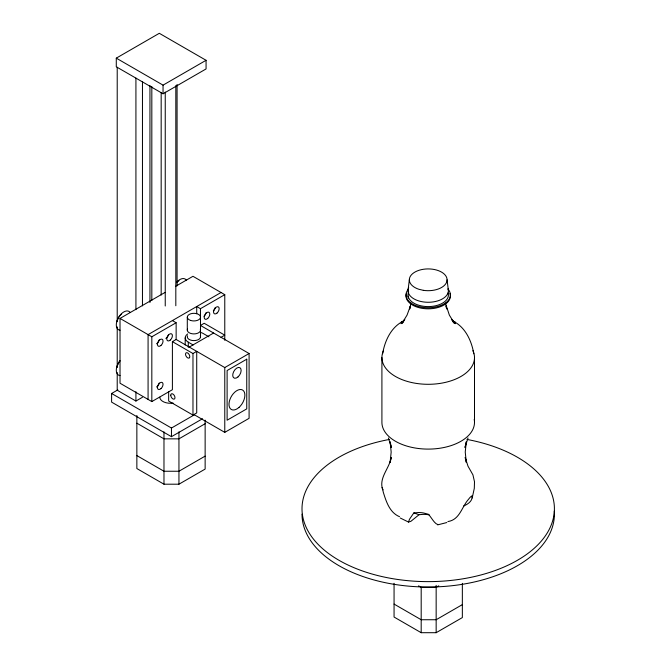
<?xml version="1.0" encoding="UTF-8"?>
<svg xmlns="http://www.w3.org/2000/svg" width="666" height="666" viewBox="0 0 666 666"><rect width="100%" height="100%" fill="white"/><g stroke="black" fill="none" stroke-linecap="round" stroke-linejoin="round"><path stroke-width="1" d="M407.992 290.609L409.34 279.812M463.536 506.068C467.474 504.462 473.201 500.815 471.928 495.845L470.604 496.869A24.592 6.935 -74.1 0 0 468.673 499.125C461.746 506.668 459.906 519.805 447.918 521.545M411.014 303.113L409.682 308.982L410.314 306.218L407.043 315.11L402.089 323.193L404.786 319.43L401.04 323.676L403.529 321.795M382.634 353.763C384.781 340.759 391.2 326.856 403.629 320.987M391.2 457.6L390.118 462.346L391.167 452.072L390.118 441.791L391.417 447.485L388.411 437.962M472.202 497.993L474.3 488.345L474.5 481.768L472.927 474.85L467.998 466.183L465.243 457.625M391.167 457.625C389.377 468.514 378.704 477.738 382.609 489.335A24.209 1.848 83.2 0 1 383.275 492.182C386.188 501.531 389.635 512.629 399.533 516.699M429.129 514.835A19.172 11.064 0 0 0 422.802 514.385L419.08 514.701L410.88 521.32L408.549 522.077L409.448 519.305L413.811 512.945L418.498 512.52A24.209 18.839 12 0 1 423.576 512.987L428.405 514.269C431.252 517.149 434.324 523.626 437.737 524.533M467.998 437.962L464.993 447.485L466.292 441.791L465.243 452.072L466.292 462.346L465.209 457.6M382.059 487.562L383.042 489.86M116.284 58.142L159.307 33.3L206.069 60.298L206.069 68.939L163.045 93.781L116.284 66.783L116.284 58.142L163.045 85.14L206.069 60.298M193.706 414.418L224.775 432.359L249.092 418.323L249.092 353.521L224.775 367.557L176.14 339.477L172.402 341.641L172.402 389.702L151.823 401.581L120.022 383.225L120.022 318.423L165.051 292.424M175.866 286.18L192.974 276.298L224.775 294.663L224.775 340.293M221.037 292.499L148.077 334.623L148.077 399.417M120.022 318.423L151.823 336.78L176.14 322.744L176.14 339.477M196.72 313.753L196.72 306.543L200.458 308.699L224.775 294.663M189.277 347.069L213.603 333.025M202.531 418.739L171.462 436.68L111.605 402.122L111.605 393.481L117.815 389.893M172.402 341.641L192.974 353.521L196.72 351.357L196.72 412.92L192.974 415.085L168.656 401.04L168.656 391.691M221.037 337.321L224.775 335.165L204.196 323.285L200.458 325.441L249.092 353.521M117.216 372.585L117.216 390.243L135.922 401.04L142.466 397.261M111.605 393.481L171.462 428.038L194.547 414.718M205.136 423.718L178.946 438.844L163.978 438.844L136.855 423.185M205.136 456.118L178.946 471.245L163.978 471.245L136.855 455.586M136.855 415.501L136.855 468.539L163.978 484.199L178.946 484.199L205.136 469.08L205.136 420.146M438.777 585.83L436.155 587.337L421.187 587.337L418.564 585.822M462.346 604.62L436.155 619.738L421.187 619.738L394.064 604.079M394.064 583.291L394.064 617.041L421.187 632.7L436.155 632.7L462.346 617.582L462.346 583.358M401.24 322.044L403.871 320.879M446.828 522.535L437.637 524.883M413.811 512.945L419.08 514.701M452.539 320.879C465.126 326.665 471.62 340.684 473.776 353.763M408.549 522.077L400.266 518.023M452.78 320.987L455.169 322.044M208.924 336.805L203.263 333.541A10.581 6.111 0 0 0 201.074 332.567M172.402 320.579L176.14 322.744M187.679 333.932A10.581 6.111 0 0 0 188.295 342.182L193.148 344.98M452.88 321.795L455.369 323.676L451.623 319.43L454.32 323.193L449.367 315.11L445.396 303.113M446.095 306.218L446.728 308.982L446.004 305.769M447.069 279.812L448.418 290.609M474.5 357.567L474.5 422.369M436.155 585.347L436.155 632.7M421.187 587.337L421.187 632.7M381.909 357.567L381.909 422.369A46.295 26.732 0 0 0 430.802 449.059A46.295 26.732 0 0 0 474.209 419.38M224.775 367.557L224.775 432.359M200.458 308.699L200.524 336.78M192.974 353.521L192.974 415.085M188.295 342.182L188.295 347.294M187.296 317.124L187.296 330.086M185.198 337.862L185.198 345.021M178.946 431.859L178.946 484.199M177.073 84.432L177.073 285.897M175.816 85.589L175.816 305.752M171.462 428.038L171.462 436.68M165.243 92.083L165.243 306.002M163.978 431.859L163.978 484.199M163.045 85.14L163.045 93.781M161.172 92.574L161.172 295.08M151.823 86.555L151.823 300.474M151.823 336.78L151.823 401.581M149.95 85.473L149.95 302.514M142.466 81.568L142.466 305.877M135.922 78.08L135.922 309.657M135.922 391.691L135.922 401.04M117.216 67.274L117.216 321.703M117.216 326.898L117.216 367.399M215.326 307.434A3.971 2.289 -60 0 1 213.345 310.872M205.977 312.837A3.971 2.289 -60 0 1 203.987 316.275M200.299 335.789A6.61 3.821 0 0 1 197.935 339.81A6.61 3.821 0 0 1 190.601 340.085L189.236 339.477A6.61 3.821 0 0 1 187.521 335.789M200.299 329.096A6.61 3.821 0 0 1 197.935 333.117A6.61 3.821 0 0 1 190.601 333.391L189.236 332.784A6.61 3.821 0 0 1 187.521 329.096M159.207 339.835A3.971 2.289 -60 0 1 156.502 343.798M168.565 334.432A3.971 2.289 -60 0 1 165.851 338.403M159.207 383.033A3.971 2.289 -60 0 1 156.502 387.004M472.927 350.649A46.295 26.732 0 0 1 428.205 384.299A46.295 26.732 0 0 1 383.491 350.649M408.3 298.035A20.213 11.672 0 0 1 407.992 296.012M448.11 292.898A20.213 11.672 0 0 1 427.322 306.585A20.213 11.672 0 0 1 408.683 291.908M449.975 293.506A22.203 12.821 0 0 1 428.205 308.824A22.203 12.821 0 0 1 406.435 293.506M448.118 289.252A22.203 12.821 0 0 1 428.205 307.75A22.203 12.821 0 0 1 408.3 289.252M448.11 288.578A20.213 11.672 0 0 1 427.322 302.264A20.213 11.672 0 0 1 408.683 287.587M466.966 439.435A126.19 72.852 0 0 1 530.344 551.556A126.19 72.852 0 0 1 326.065 551.556A126.19 72.852 0 0 1 389.444 439.435M554.287 511.18A126.19 72.852 0 0 1 430.794 587.012A126.19 72.852 0 0 1 302.014 514.169M173.11 403.072A10.581 6.111 0 0 1 159.79 397.169M120.022 330.219A10.581 6.111 -60 0 1 118.473 317.524A10.581 6.111 -60 0 1 130.245 312.52M117.041 321.586A8.467 4.887 -60 0 1 119.397 316.358M119.838 315.784A8.467 4.887 -60 0 1 121.279 314.26M176.715 282.176A10.581 6.111 -60 0 1 186.363 280.12M177.397 281.86A8.467 4.887 -60 0 1 178.946 280.727M120.022 375.582A10.581 6.111 -60 0 1 120.022 360.622M117.041 366.949A8.467 4.887 -60 0 1 119.838 361.147M189.469 357.675L189.136 357.992A2.972 1.715 60 0 1 186.155 356.268A2.972 1.715 60 0 1 186.155 352.83A2.972 1.715 60 0 1 189.136 354.553L189.469 355.244A2.972 1.715 60 0 1 189.469 357.675M246.753 359.19L227.114 370.529L227.114 420.213L246.753 408.874L246.753 359.19M423.326 290.326L418.772 289.244A18.864 10.889 0 0 1 417.382 270.887A18.864 10.889 0 0 1 446.786 277.913A18.864 10.889 0 0 1 423.326 290.326M190.601 320.429L189.236 319.822A6.61 3.821 0 0 1 189.236 314.427A6.61 3.821 0 0 1 198.585 314.427L199.642 315.218A6.61 3.821 0 0 1 198.585 319.822A6.61 3.821 0 0 1 190.601 320.429M217.083 313.028A3.971 2.289 -60 0 0 218.34 306.884A3.971 2.289 -60 0 0 213.644 311.047A3.971 2.289 -60 0 0 217.083 313.028M207.734 318.431A3.971 2.289 -60 0 0 208.991 312.287A3.971 2.289 -60 0 0 204.296 316.45A3.971 2.289 -60 0 0 207.734 318.431M238.994 407.425A11.247 6.494 -60 0 0 242.557 390.01A11.247 6.494 -60 0 0 229.254 401.806A11.247 6.494 -60 0 0 238.994 407.425M238.02 376.914A5.952 3.438 -60 0 0 239.91 367.699A5.952 3.438 -60 0 0 232.867 373.942A5.952 3.438 -60 0 0 238.02 376.914M170.762 395.238A2.972 1.715 60 0 0 173.918 399.167A2.972 1.715 60 0 0 173.918 394.955A2.972 1.715 60 0 0 170.762 395.238M160.964 345.429A3.971 2.289 -60 0 0 162.221 339.285A3.971 2.289 -60 0 0 157.526 343.448A3.971 2.289 -60 0 0 160.964 345.429M170.321 340.035A3.971 2.289 -60 0 0 171.578 333.882A3.971 2.289 -60 0 0 166.883 338.045A3.971 2.289 -60 0 0 170.321 340.035M160.964 388.628A3.971 2.289 -60 0 0 162.221 382.484A3.971 2.289 -60 0 0 157.526 386.646A3.971 2.289 -60 0 0 160.964 388.628"/></g></svg>
